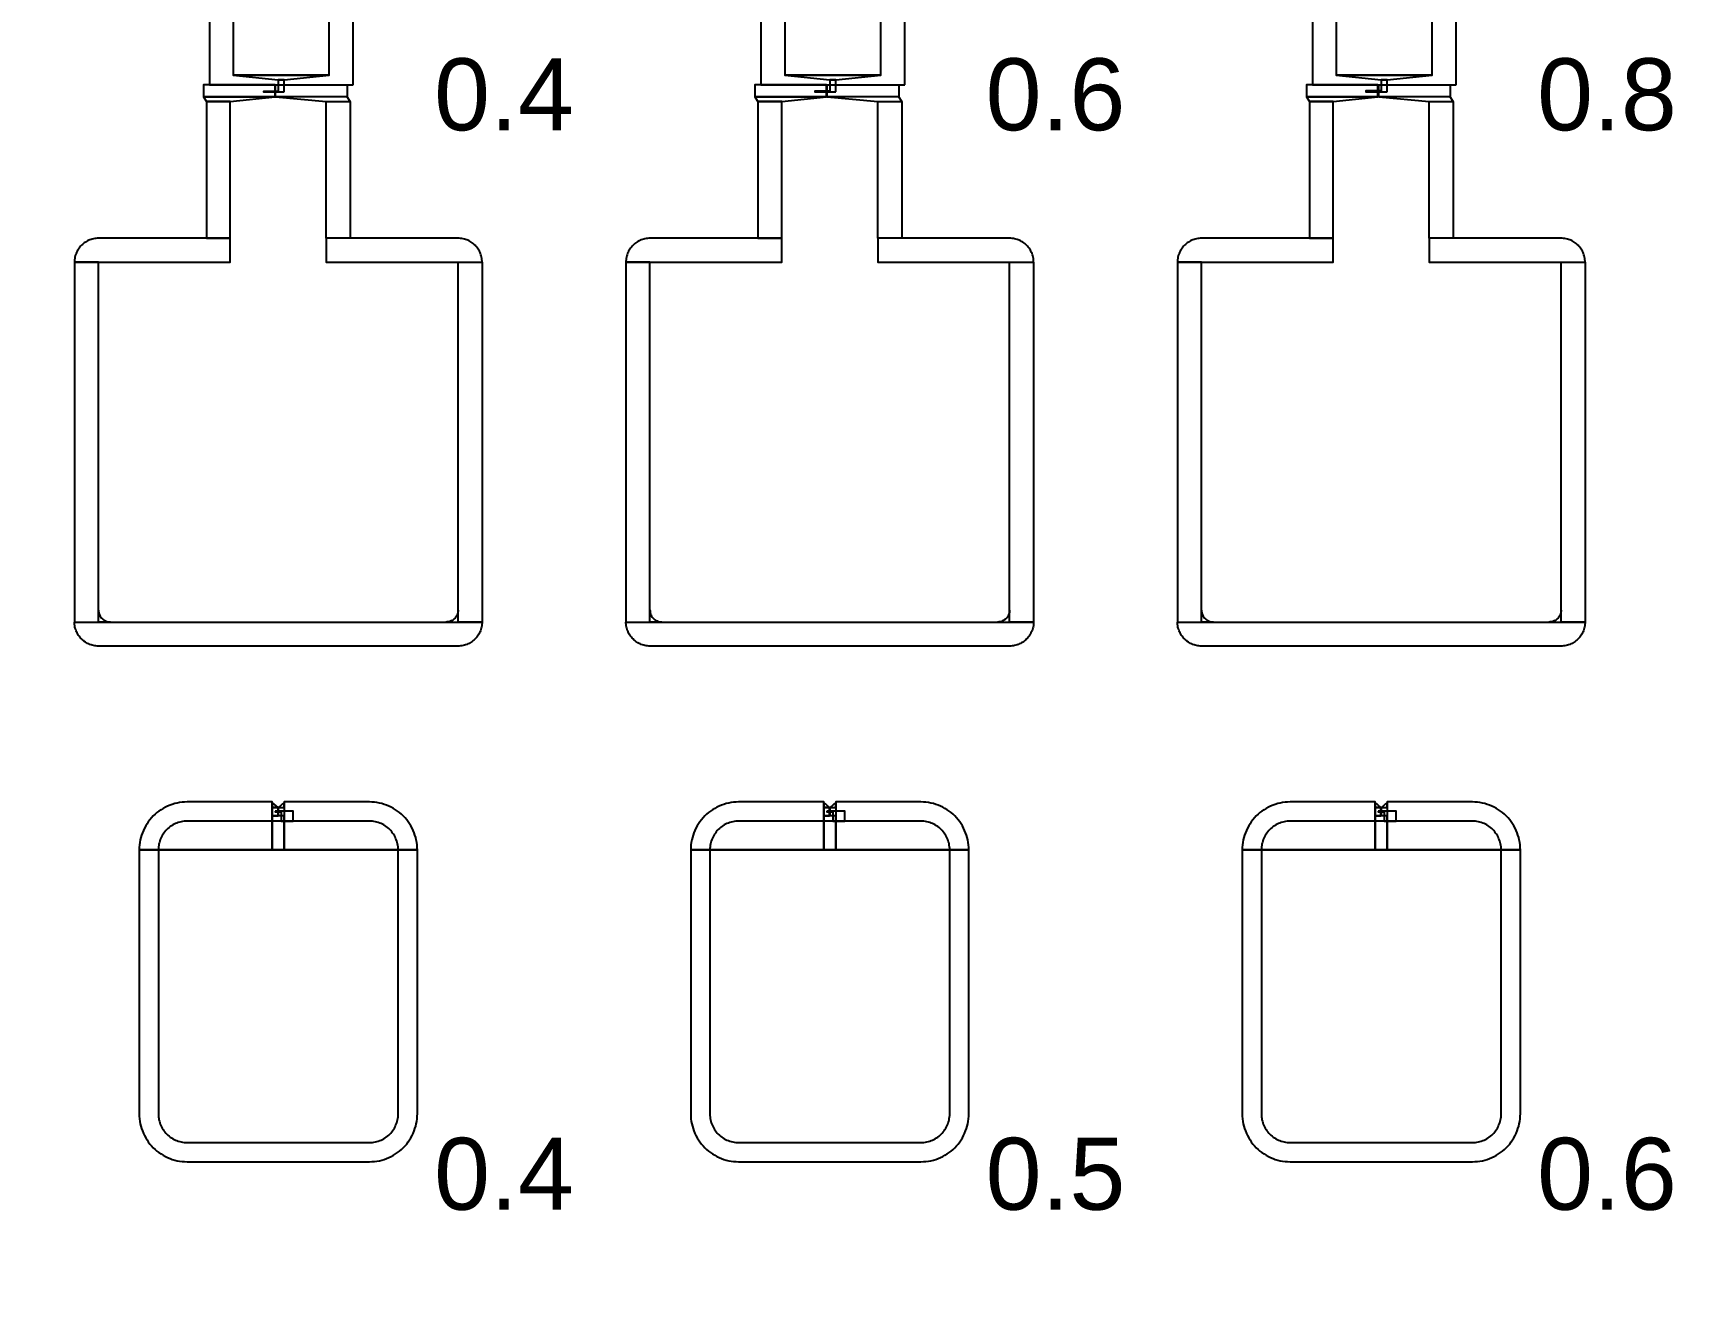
# Model space of a CAD drawing. Extents: x -50000 to 50000, y -50000 to 50000.
# Drawn here: x -25155 to -23784, y 32387 to 33441 of the extents above; entities that cross this region are included whole.
import ezdxf

# ---------------------------------------------------------------- set-up
doc = ezdxf.new("R2010")
doc.units = 0
doc.layers.get('0').update_dxf_attribs({"linetype": 'CONTINUOUS'})
for name, color, linetype in [('BASEMETAL', 4, 'CONTINUOUS'), ('FRAME', 8, 'CONTINUOUS'), ('MARKERS', 2, 'CONTINUOUS'), ('SECONDLAYER', 6, 'CONTINUOUS')]:
    doc.layers.add(name, color=color, linetype=linetype)
doc.styles.get("Standard").update_dxf_attribs({"font": 'arial.ttf'})

# ---------------------------------------------------------------- blocks, each defined once
blk = doc.blocks.new('CHIP_JARRAY')
for points in [[(3812.5, 4498), (3812.5, 4620), (3692.5, 4620), (3692.5, 4498)], [(4272.5, 4498), (4272.5, 4620), (4152.5, 4620), (4152.5, 4498)], [(4732.5, 4498), (4732.5, 4620), (4612.5, 4620), (4612.5, 4498)], [(3747.3, 4488), (3747.3, 4498), (3687.5, 4498), (3687.5, 4488)], [(3747.7, 4488), (3747.7, 4498), (3807.5, 4498), (3807.5, 4488)], [(4207.2, 4488), (4207.2, 4498), (4147.5, 4498), (4147.5, 4488)], [(4207.8, 4488), (4207.8, 4498), (4267.5, 4498), (4267.5, 4488)], [(4667.1, 4488), (4667.1, 4498), (4607.5, 4498), (4607.5, 4488)], [(4667.9, 4488), (4667.9, 4498), (4727.5, 4498), (4727.5, 4488)], [(3710, 4484), (3747.3, 4488), (3687.5, 4488), (3690, 4484)], [(3710, 4370), (3710, 4484), (3690, 4484), (3690, 4370)], [(3810, 4484), (3807.5, 4488), (3747.7, 4488), (3790, 4484)], [(3790, 4370), (3790, 4484), (3810, 4484), (3810, 4370)], [(4170, 4484), (4207.2, 4488), (4147.5, 4488), (4150, 4484)], [(4170, 4370), (4170, 4484), (4150, 4484), (4150, 4370)], [(4270, 4484), (4267.5, 4488), (4207.8, 4488), (4250, 4484)], [(4250, 4370), (4250, 4484), (4270, 4484), (4270, 4370)], [(4630, 4484), (4667.1, 4488), (4607.5, 4488), (4610, 4484)], [(4630, 4370), (4630, 4484), (4610, 4484), (4610, 4370)], [(4730, 4484), (4727.5, 4488), (4667.9, 4488), (4710, 4484)], [(4710, 4370), (4710, 4484), (4730, 4484), (4730, 4370)], [(3645, 4350), (3710, 4350), (3710, 4370), (3600, 4370), (3599, 4370), (3597.9, 4369.9), (3596.9, 4369.8), (3595.8, 4369.6), (3594.8, 4369.3), (3593.8, 4369), (3592.8, 4368.7), (3591.9, 4368.3), (3590.9, 4367.8), (3590, 4367.3), (3589.1, 4366.8), (3588.2, 4366.2), (3587.4, 4365.5), (3586.6, 4364.9), (3585.9, 4364.1), (3585.1, 4363.4), (3584.5, 4362.6), (3583.8, 4361.8), (3583.2, 4360.9), (3582.7, 4360), (3582.2, 4359.1), (3581.7, 4358.1), (3581.3, 4357.2), (3581, 4356.2), (3580.7, 4355.2), (3580.4, 4354.2), (3580.2, 4353.1), (3580.1, 4352.1), (3580, 4351), (3580, 4350), (3580, 4350)], [(3855, 4350), (3920, 4350), (3920, 4350), (3920, 4351), (3919.9, 4352.1), (3919.8, 4353.1), (3919.6, 4354.2), (3919.3, 4355.2), (3919, 4356.2), (3918.7, 4357.2), (3918.3, 4358.1), (3917.8, 4359.1), (3917.3, 4360), (3916.8, 4360.9), (3916.2, 4361.8), (3915.5, 4362.6), (3914.9, 4363.4), (3914.1, 4364.1), (3913.4, 4364.9), (3912.6, 4365.5), (3911.8, 4366.2), (3910.9, 4366.8), (3910, 4367.3), (3909.1, 4367.8), (3908.1, 4368.3), (3907.2, 4368.7), (3906.2, 4369), (3905.2, 4369.3), (3904.2, 4369.6), (3903.1, 4369.8), (3902.1, 4369.9), (3901, 4370), (3900, 4370), (3790, 4370), (3790, 4350)], [(4105, 4350), (4170, 4350), (4170, 4370), (4060, 4370), (4059, 4370), (4057.9, 4369.9), (4056.9, 4369.8), (4055.8, 4369.6), (4054.8, 4369.3), (4053.8, 4369), (4052.8, 4368.7), (4051.9, 4368.3), (4050.9, 4367.8), (4050, 4367.3), (4049.1, 4366.8), (4048.2, 4366.2), (4047.4, 4365.5), (4046.6, 4364.9), (4045.9, 4364.1), (4045.1, 4363.4), (4044.5, 4362.6), (4043.8, 4361.8), (4043.2, 4360.9), (4042.7, 4360), (4042.2, 4359.1), (4041.7, 4358.1), (4041.3, 4357.2), (4041, 4356.2), (4040.7, 4355.2), (4040.4, 4354.2), (4040.2, 4353.1), (4040.1, 4352.1), (4040, 4351), (4040, 4350), (4040, 4350)], [(4315, 4350), (4380, 4350), (4380, 4350), (4380, 4351), (4379.9, 4352.1), (4379.8, 4353.1), (4379.6, 4354.2), (4379.3, 4355.2), (4379, 4356.2), (4378.7, 4357.2), (4378.3, 4358.1), (4377.8, 4359.1), (4377.3, 4360), (4376.8, 4360.9), (4376.2, 4361.8), (4375.5, 4362.6), (4374.9, 4363.4), (4374.1, 4364.1), (4373.4, 4364.9), (4372.6, 4365.5), (4371.8, 4366.2), (4370.9, 4366.8), (4370, 4367.3), (4369.1, 4367.8), (4368.1, 4368.3), (4367.2, 4368.7), (4366.2, 4369), (4365.2, 4369.3), (4364.2, 4369.6), (4363.1, 4369.8), (4362.1, 4369.9), (4361, 4370), (4360, 4370), (4250, 4370), (4250, 4350)], [(4565, 4350), (4630, 4350), (4630, 4370), (4520, 4370), (4519, 4370), (4517.9, 4369.9), (4516.9, 4369.8), (4515.8, 4369.6), (4514.8, 4369.3), (4513.8, 4369), (4512.8, 4368.7), (4511.9, 4368.3), (4510.9, 4367.8), (4510, 4367.3), (4509.1, 4366.8), (4508.2, 4366.2), (4507.4, 4365.5), (4506.6, 4364.9), (4505.9, 4364.1), (4505.1, 4363.4), (4504.5, 4362.6), (4503.8, 4361.8), (4503.2, 4360.9), (4502.7, 4360), (4502.2, 4359.1), (4501.7, 4358.1), (4501.3, 4357.2), (4501, 4356.2), (4500.7, 4355.2), (4500.4, 4354.2), (4500.2, 4353.1), (4500.1, 4352.1), (4500, 4351), (4500, 4350), (4500, 4350)], [(4775, 4350), (4840, 4350), (4840, 4350), (4840, 4351), (4839.9, 4352.1), (4839.8, 4353.1), (4839.6, 4354.2), (4839.3, 4355.2), (4839, 4356.2), (4838.7, 4357.2), (4838.3, 4358.1), (4837.8, 4359.1), (4837.3, 4360), (4836.8, 4360.9), (4836.2, 4361.8), (4835.5, 4362.6), (4834.9, 4363.4), (4834.1, 4364.1), (4833.4, 4364.9), (4832.6, 4365.5), (4831.8, 4366.2), (4830.9, 4366.8), (4830, 4367.3), (4829.1, 4367.8), (4828.1, 4368.3), (4827.2, 4368.7), (4826.2, 4369), (4825.2, 4369.3), (4824.2, 4369.6), (4823.1, 4369.8), (4822.1, 4369.9), (4821, 4370), (4820, 4370), (4710, 4370), (4710, 4350)], [(3600, 4050), (3600, 4350), (3580, 4350), (3580, 4050)], [(3900, 4050), (3900, 4350), (3920, 4350), (3920, 4050)], [(4060, 4050), (4060, 4350), (4040, 4350), (4040, 4050)], [(4360, 4050), (4360, 4350), (4380, 4350), (4380, 4050)], [(4520, 4050), (4520, 4350), (4500, 4350), (4500, 4050)], [(4820, 4050), (4820, 4350), (4840, 4350), (4840, 4050)], [(3600, 4050), (3600, 4060), (3600.1, 4059), (3600.2, 4057.9), (3600.5, 4056.9), (3600.9, 4055.9), (3601.3, 4055), (3601.9, 4054.1), (3602.6, 4053.3), (3603.3, 4052.6), (3604.1, 4051.9), (3605, 4051.3), (3605.9, 4050.9), (3606.9, 4050.5), (3607.9, 4050.2), (3609, 4050.1), (3610, 4050)], [(3900, 4050), (3900, 4060), (3899.9, 4059), (3899.8, 4057.9), (3899.5, 4056.9), (3899.1, 4055.9), (3898.7, 4055), (3898.1, 4054.1), (3897.4, 4053.3), (3896.7, 4052.6), (3895.9, 4051.9), (3895, 4051.3), (3894.1, 4050.9), (3893.1, 4050.5), (3892.1, 4050.2), (3891, 4050.1), (3890, 4050)], [(4060, 4050), (4060, 4060), (4060.1, 4059), (4060.2, 4057.9), (4060.5, 4056.9), (4060.9, 4055.9), (4061.3, 4055), (4061.9, 4054.1), (4062.6, 4053.3), (4063.3, 4052.6), (4064.1, 4051.9), (4065, 4051.3), (4065.9, 4050.9), (4066.9, 4050.5), (4067.9, 4050.2), (4069, 4050.1), (4070, 4050)], [(4360, 4050), (4360, 4060), (4359.9, 4059), (4359.8, 4057.9), (4359.5, 4056.9), (4359.1, 4055.9), (4358.7, 4055), (4358.1, 4054.1), (4357.4, 4053.3), (4356.7, 4052.6), (4355.9, 4051.9), (4355, 4051.3), (4354.1, 4050.9), (4353.1, 4050.5), (4352.1, 4050.2), (4351, 4050.1), (4350, 4050)], [(4520, 4050), (4520, 4060), (4520.1, 4059), (4520.2, 4057.9), (4520.5, 4056.9), (4520.9, 4055.9), (4521.3, 4055), (4521.9, 4054.1), (4522.6, 4053.3), (4523.3, 4052.6), (4524.1, 4051.9), (4525, 4051.3), (4525.9, 4050.9), (4526.9, 4050.5), (4527.9, 4050.2), (4529, 4050.1), (4530, 4050)], [(4820, 4050), (4820, 4060), (4819.9, 4059), (4819.8, 4057.9), (4819.5, 4056.9), (4819.1, 4055.9), (4818.7, 4055), (4818.1, 4054.1), (4817.4, 4053.3), (4816.7, 4052.6), (4815.9, 4051.9), (4815, 4051.3), (4814.1, 4050.9), (4813.1, 4050.5), (4812.1, 4050.2), (4811, 4050.1), (4810, 4050)], [(3750, 4050), (3920, 4050), (3920, 4050), (3920, 4049), (3919.9, 4047.9), (3919.8, 4046.9), (3919.6, 4045.8), (3919.3, 4044.8), (3919, 4043.8), (3918.7, 4042.8), (3918.3, 4041.9), (3917.8, 4040.9), (3917.3, 4040), (3916.8, 4039.1), (3916.2, 4038.2), (3915.5, 4037.4), (3914.9, 4036.6), (3914.1, 4035.9), (3913.4, 4035.1), (3912.6, 4034.5), (3911.8, 4033.8), (3910.9, 4033.2), (3910, 4032.7), (3909.1, 4032.2), (3908.1, 4031.7), (3907.2, 4031.3), (3906.2, 4031), (3905.2, 4030.7), (3904.2, 4030.4), (3903.1, 4030.2), (3902.1, 4030.1), (3901, 4030), (3900, 4030), (3600, 4030), (3599, 4030), (3597.9, 4030.1), (3596.9, 4030.2), (3595.8, 4030.4), (3594.8, 4030.7), (3593.8, 4031), (3592.8, 4031.3), (3591.9, 4031.7), (3590.9, 4032.2), (3590, 4032.7), (3589.1, 4033.2), (3588.2, 4033.8), (3587.4, 4034.5), (3586.6, 4035.1), (3585.9, 4035.9), (3585.1, 4036.6), (3584.5, 4037.4), (3583.8, 4038.2), (3583.2, 4039.1), (3582.7, 4040), (3582.2, 4040.9), (3581.7, 4041.9), (3581.3, 4042.8), (3581, 4043.8), (3580.7, 4044.8), (3580.4, 4045.8), (3580.2, 4046.9), (3580.1, 4047.9), (3580, 4049), (3580, 4050), (3580, 4050)], [(4210, 4050), (4380, 4050), (4380, 4050), (4380, 4049), (4379.9, 4047.9), (4379.8, 4046.9), (4379.6, 4045.8), (4379.3, 4044.8), (4379, 4043.8), (4378.7, 4042.8), (4378.3, 4041.9), (4377.8, 4040.9), (4377.3, 4040), (4376.8, 4039.1), (4376.2, 4038.2), (4375.5, 4037.4), (4374.9, 4036.6), (4374.1, 4035.9), (4373.4, 4035.1), (4372.6, 4034.5), (4371.8, 4033.8), (4370.9, 4033.2), (4370, 4032.7), (4369.1, 4032.2), (4368.1, 4031.7), (4367.2, 4031.3), (4366.2, 4031), (4365.2, 4030.7), (4364.2, 4030.4), (4363.1, 4030.2), (4362.1, 4030.1), (4361, 4030), (4360, 4030), (4060, 4030), (4059, 4030), (4057.9, 4030.1), (4056.9, 4030.2), (4055.8, 4030.4), (4054.8, 4030.7), (4053.8, 4031), (4052.8, 4031.3), (4051.9, 4031.7), (4050.9, 4032.2), (4050, 4032.7), (4049.1, 4033.2), (4048.2, 4033.8), (4047.4, 4034.5), (4046.6, 4035.1), (4045.9, 4035.9), (4045.1, 4036.6), (4044.5, 4037.4), (4043.8, 4038.2), (4043.2, 4039.1), (4042.7, 4040), (4042.2, 4040.9), (4041.7, 4041.9), (4041.3, 4042.8), (4041, 4043.8), (4040.7, 4044.8), (4040.4, 4045.8), (4040.2, 4046.9), (4040.1, 4047.9), (4040, 4049), (4040, 4050), (4040, 4050)], [(4670, 4050), (4840, 4050), (4840, 4050), (4840, 4049), (4839.9, 4047.9), (4839.8, 4046.9), (4839.6, 4045.8), (4839.3, 4044.8), (4839, 4043.8), (4838.7, 4042.8), (4838.3, 4041.9), (4837.8, 4040.9), (4837.3, 4040), (4836.8, 4039.1), (4836.2, 4038.2), (4835.5, 4037.4), (4834.9, 4036.6), (4834.1, 4035.9), (4833.4, 4035.1), (4832.6, 4034.5), (4831.8, 4033.8), (4830.9, 4033.2), (4830, 4032.7), (4829.1, 4032.2), (4828.1, 4031.7), (4827.2, 4031.3), (4826.2, 4031), (4825.2, 4030.7), (4824.2, 4030.4), (4823.1, 4030.2), (4822.1, 4030.1), (4821, 4030), (4820, 4030), (4520, 4030), (4519, 4030), (4517.9, 4030.1), (4516.9, 4030.2), (4515.8, 4030.4), (4514.8, 4030.7), (4513.8, 4031), (4512.8, 4031.3), (4511.9, 4031.7), (4510.9, 4032.2), (4510, 4032.7), (4509.1, 4033.2), (4508.2, 4033.8), (4507.4, 4034.5), (4506.6, 4035.1), (4505.9, 4035.9), (4505.1, 4036.6), (4504.5, 4037.4), (4503.8, 4038.2), (4503.2, 4039.1), (4502.7, 4040), (4502.2, 4040.9), (4501.7, 4041.9), (4501.3, 4042.8), (4501, 4043.8), (4500.7, 4044.8), (4500.4, 4045.8), (4500.2, 4046.9), (4500.1, 4047.9), (4500, 4049), (4500, 4050), (4500, 4050)], [(3689.5, 3860), (3745, 3860), (3745, 3900), (3674, 3900), (3671.9, 3899.9), (3669.8, 3899.8), (3667.7, 3899.5), (3665.7, 3899.1), (3663.6, 3898.6), (3661.6, 3898), (3659.7, 3897.3), (3657.7, 3896.5), (3655.8, 3895.6), (3654, 3894.6), (3652.2, 3893.5), (3650.5, 3892.4), (3648.8, 3891.1), (3647.2, 3889.7), (3645.7, 3888.3), (3644.3, 3886.8), (3642.9, 3885.2), (3641.6, 3883.5), (3640.5, 3881.8), (3639.4, 3880), (3638.4, 3878.2), (3637.5, 3876.3), (3636.7, 3874.3), (3636, 3872.4), (3635.4, 3870.4), (3634.9, 3868.3), (3634.5, 3866.3), (3634.2, 3864.2), (3634.1, 3862.1), (3634, 3860), (3634, 3860)], [(3749.8, 3895.5), (3745, 3899.5), (3745, 3899.5), (3745, 3895.5)], [(3749.8, 3888.5), (3749.8, 3895.5), (3745, 3895.5), (3745, 3888.5)], [(3755, 3895.5), (3755, 3899.5), (3755, 3899.5), (3750.2, 3895.5)], [(3750.2, 3888.5), (3750.2, 3895.5), (3755, 3895.5), (3755, 3888.5)], [(3810.5, 3860), (3866, 3860), (3866, 3860), (3865.9, 3862.1), (3865.8, 3864.2), (3865.5, 3866.3), (3865.1, 3868.3), (3864.6, 3870.4), (3864, 3872.4), (3863.3, 3874.3), (3862.5, 3876.3), (3861.6, 3878.2), (3860.6, 3880), (3859.5, 3881.8), (3858.4, 3883.5), (3857.1, 3885.2), (3855.7, 3886.8), (3854.3, 3888.3), (3852.8, 3889.7), (3851.2, 3891.1), (3849.5, 3892.4), (3847.8, 3893.5), (3846, 3894.6), (3844.2, 3895.6), (3842.3, 3896.5), (3840.3, 3897.3), (3838.4, 3898), (3836.4, 3898.6), (3834.3, 3899.1), (3832.3, 3899.5), (3830.2, 3899.8), (3828.1, 3899.9), (3826, 3900), (3755, 3900), (3755, 3860)], [(4149.5, 3860), (4205, 3860), (4205, 3900), (4134, 3900), (4131.9, 3899.9), (4129.8, 3899.8), (4127.7, 3899.5), (4125.7, 3899.1), (4123.6, 3898.6), (4121.6, 3898), (4119.7, 3897.3), (4117.7, 3896.5), (4115.8, 3895.6), (4114, 3894.6), (4112.2, 3893.5), (4110.5, 3892.4), (4108.8, 3891.1), (4107.2, 3889.7), (4105.7, 3888.3), (4104.3, 3886.8), (4102.9, 3885.2), (4101.6, 3883.5), (4100.5, 3881.8), (4099.4, 3880), (4098.4, 3878.2), (4097.5, 3876.3), (4096.7, 3874.3), (4096, 3872.4), (4095.4, 3870.4), (4094.9, 3868.3), (4094.5, 3866.3), (4094.2, 3864.2), (4094.1, 3862.1), (4094, 3860), (4094, 3860)], [(4209.8, 3895.5), (4205, 3899.5), (4205, 3899.5), (4205, 3895.5)], [(4209.8, 3888.5), (4209.8, 3895.5), (4205, 3895.5), (4205, 3888.5)], [(4215, 3895.5), (4215, 3899.5), (4215, 3899.5), (4210.2, 3895.5)], [(4210.2, 3888.5), (4210.2, 3895.5), (4215, 3895.5), (4215, 3888.5)], [(4270.5, 3860), (4326, 3860), (4326, 3860), (4325.9, 3862.1), (4325.8, 3864.2), (4325.5, 3866.3), (4325.1, 3868.3), (4324.6, 3870.4), (4324, 3872.4), (4323.3, 3874.3), (4322.5, 3876.3), (4321.6, 3878.2), (4320.6, 3880), (4319.5, 3881.8), (4318.4, 3883.5), (4317.1, 3885.2), (4315.7, 3886.8), (4314.3, 3888.3), (4312.8, 3889.7), (4311.2, 3891.1), (4309.5, 3892.4), (4307.8, 3893.5), (4306, 3894.6), (4304.2, 3895.6), (4302.3, 3896.5), (4300.3, 3897.3), (4298.4, 3898), (4296.4, 3898.6), (4294.3, 3899.1), (4292.3, 3899.5), (4290.2, 3899.8), (4288.1, 3899.9), (4286, 3900), (4215, 3900), (4215, 3860)], [(4609.5, 3860), (4665, 3860), (4665, 3900), (4594, 3900), (4591.9, 3899.9), (4589.8, 3899.8), (4587.7, 3899.5), (4585.7, 3899.1), (4583.6, 3898.6), (4581.6, 3898), (4579.7, 3897.3), (4577.7, 3896.5), (4575.8, 3895.6), (4574, 3894.6), (4572.2, 3893.5), (4570.5, 3892.4), (4568.8, 3891.1), (4567.2, 3889.7), (4565.7, 3888.3), (4564.3, 3886.8), (4562.9, 3885.2), (4561.6, 3883.5), (4560.5, 3881.8), (4559.4, 3880), (4558.4, 3878.2), (4557.5, 3876.3), (4556.7, 3874.3), (4556, 3872.4), (4555.4, 3870.4), (4554.9, 3868.3), (4554.5, 3866.3), (4554.2, 3864.2), (4554.1, 3862.1), (4554, 3860), (4554, 3860)], [(4669.7, 3895.5), (4665, 3899.5), (4665, 3899.5), (4665, 3895.5)], [(4669.7, 3888.5), (4669.7, 3895.5), (4665, 3895.5), (4665, 3888.5)], [(4675, 3895.5), (4675, 3899.5), (4675, 3899.5), (4670.3, 3895.5)], [(4670.3, 3888.5), (4670.3, 3895.5), (4675, 3895.5), (4675, 3888.5)], [(4730.5, 3860), (4786, 3860), (4786, 3860), (4785.9, 3862.1), (4785.8, 3864.2), (4785.5, 3866.3), (4785.1, 3868.3), (4784.6, 3870.4), (4784, 3872.4), (4783.3, 3874.3), (4782.5, 3876.3), (4781.6, 3878.2), (4780.6, 3880), (4779.5, 3881.8), (4778.4, 3883.5), (4777.1, 3885.2), (4775.7, 3886.8), (4774.3, 3888.3), (4772.8, 3889.7), (4771.2, 3891.1), (4769.5, 3892.4), (4767.8, 3893.5), (4766, 3894.6), (4764.2, 3895.6), (4762.3, 3896.5), (4760.3, 3897.3), (4758.4, 3898), (4756.4, 3898.6), (4754.3, 3899.1), (4752.3, 3899.5), (4750.2, 3899.8), (4748.1, 3899.9), (4746, 3900), (4675, 3900), (4675, 3860)], [(3755, 3860), (3755, 3888.5), (3745, 3888.5), (3745, 3860)], [(4215, 3860), (4215, 3888.5), (4205, 3888.5), (4205, 3860)], [(4675, 3860), (4675, 3888.5), (4665, 3888.5), (4665, 3860)], [(3750, 3600), (3826, 3600), (3828.1, 3600.1), (3830.2, 3600.2), (3832.3, 3600.5), (3834.3, 3600.9), (3836.4, 3601.4), (3838.4, 3602), (3840.3, 3602.7), (3842.3, 3603.5), (3844.2, 3604.4), (3846, 3605.4), (3847.8, 3606.5), (3849.5, 3607.6), (3851.2, 3608.9), (3852.8, 3610.3), (3854.3, 3611.7), (3855.7, 3613.2), (3857.1, 3614.8), (3858.4, 3616.5), (3859.5, 3618.2), (3860.6, 3620), (3861.6, 3621.8), (3862.5, 3623.7), (3863.3, 3625.7), (3864, 3627.6), (3864.6, 3629.6), (3865.1, 3631.7), (3865.5, 3633.7), (3865.8, 3635.8), (3865.9, 3637.9), (3866, 3640), (3866, 3860), (3634, 3860), (3634, 3640), (3634.1, 3637.9), (3634.2, 3635.8), (3634.5, 3633.7), (3634.9, 3631.7), (3635.4, 3629.6), (3636, 3627.6), (3636.7, 3625.7), (3637.5, 3623.7), (3638.4, 3621.8), (3639.4, 3620), (3640.5, 3618.2), (3641.6, 3616.5), (3642.9, 3614.8), (3644.3, 3613.2), (3645.7, 3611.7), (3647.2, 3610.3), (3648.8, 3608.9), (3650.5, 3607.6), (3652.2, 3606.5), (3654, 3605.4), (3655.8, 3604.4), (3657.7, 3603.5), (3659.7, 3602.7), (3661.6, 3602), (3663.6, 3601.4), (3665.7, 3600.9), (3667.7, 3600.5), (3669.8, 3600.2), (3671.9, 3600.1), (3674, 3600)], [(4210, 3600), (4286, 3600), (4288.1, 3600.1), (4290.2, 3600.2), (4292.3, 3600.5), (4294.3, 3600.9), (4296.4, 3601.4), (4298.4, 3602), (4300.3, 3602.7), (4302.3, 3603.5), (4304.2, 3604.4), (4306, 3605.4), (4307.8, 3606.5), (4309.5, 3607.6), (4311.2, 3608.9), (4312.8, 3610.3), (4314.3, 3611.7), (4315.7, 3613.2), (4317.1, 3614.8), (4318.4, 3616.5), (4319.5, 3618.2), (4320.6, 3620), (4321.6, 3621.8), (4322.5, 3623.7), (4323.3, 3625.7), (4324, 3627.6), (4324.6, 3629.6), (4325.1, 3631.7), (4325.5, 3633.7), (4325.8, 3635.8), (4325.9, 3637.9), (4326, 3640), (4326, 3860), (4094, 3860), (4094, 3640), (4094.1, 3637.9), (4094.2, 3635.8), (4094.5, 3633.7), (4094.9, 3631.7), (4095.4, 3629.6), (4096, 3627.6), (4096.7, 3625.7), (4097.5, 3623.7), (4098.4, 3621.8), (4099.4, 3620), (4100.5, 3618.2), (4101.6, 3616.5), (4102.9, 3614.8), (4104.3, 3613.2), (4105.7, 3611.7), (4107.2, 3610.3), (4108.8, 3608.9), (4110.5, 3607.6), (4112.2, 3606.5), (4114, 3605.4), (4115.8, 3604.4), (4117.7, 3603.5), (4119.7, 3602.7), (4121.6, 3602), (4123.6, 3601.4), (4125.7, 3600.9), (4127.7, 3600.5), (4129.8, 3600.2), (4131.9, 3600.1), (4134, 3600)], [(4670, 3600), (4746, 3600), (4748.1, 3600.1), (4750.2, 3600.2), (4752.3, 3600.5), (4754.3, 3600.9), (4756.4, 3601.4), (4758.4, 3602), (4760.3, 3602.7), (4762.3, 3603.5), (4764.2, 3604.4), (4766, 3605.4), (4767.8, 3606.5), (4769.5, 3607.6), (4771.2, 3608.9), (4772.8, 3610.3), (4774.3, 3611.7), (4775.7, 3613.2), (4777.1, 3614.8), (4778.4, 3616.5), (4779.5, 3618.2), (4780.6, 3620), (4781.6, 3621.8), (4782.5, 3623.7), (4783.3, 3625.7), (4784, 3627.6), (4784.6, 3629.6), (4785.1, 3631.7), (4785.5, 3633.7), (4785.8, 3635.8), (4785.9, 3637.9), (4786, 3640), (4786, 3860), (4554, 3860), (4554, 3640), (4554.1, 3637.9), (4554.2, 3635.8), (4554.5, 3633.7), (4554.9, 3631.7), (4555.4, 3629.6), (4556, 3627.6), (4556.7, 3625.7), (4557.5, 3623.7), (4558.4, 3621.8), (4559.4, 3620), (4560.5, 3618.2), (4561.6, 3616.5), (4562.9, 3614.8), (4564.3, 3613.2), (4565.7, 3611.7), (4567.2, 3610.3), (4568.8, 3608.9), (4570.5, 3607.6), (4572.2, 3606.5), (4574, 3605.4), (4575.8, 3604.4), (4577.7, 3603.5), (4579.7, 3602.7), (4581.6, 3602), (4583.6, 3601.4), (4585.7, 3600.9), (4587.7, 3600.5), (4589.8, 3600.2), (4591.9, 3600.1), (4594, 3600)]]:
    blk.add_lwpolyline(points, close=True)
at = {"layer": 'SECONDLAYER'}
for points in [[(3792.5, 4506), (3792.5, 4640), (3712.5, 4640), (3712.5, 4506)], [(4252.5, 4506), (4252.5, 4640), (4172.5, 4640), (4172.5, 4506)], [(4712.5, 4506), (4712.5, 4640), (4632.5, 4640), (4632.5, 4506)], [(3755, 4502), (3792.5, 4506), (3712.5, 4506), (3750, 4502)], [(3755, 4492), (3755, 4502), (3750, 4502), (3750, 4492)], [(4215, 4502), (4252.5, 4506), (4172.5, 4506), (4210, 4502)], [(4215, 4492), (4215, 4502), (4210, 4502), (4210, 4492)], [(4675, 4502), (4712.5, 4506), (4632.5, 4506), (4670, 4502)], [(4675, 4492), (4675, 4502), (4670, 4502), (4670, 4492)], [(3747.3, 4492), (3747.3, 4492.4), (3737.6, 4492.4), (3737.6, 4492)], [(3747.7, 4492), (3747.7, 4492.4), (3747.3, 4492.4), (3747.3, 4492)], [(3750, 4492), (3750, 4492.4), (3747.7, 4492.4), (3747.7, 4492)], [(4207.2, 4492), (4207.2, 4492.6), (4197.4, 4492.6), (4197.4, 4492)], [(4207.8, 4492), (4207.8, 4492.6), (4207.2, 4492.6), (4207.2, 4492)], [(4210, 4492), (4210, 4492.6), (4207.8, 4492.6), (4207.8, 4492)], [(4667.1, 4492), (4667.1, 4492.8), (4657.2, 4492.8), (4657.2, 4492)], [(4667.9, 4492), (4667.9, 4492.8), (4667.1, 4492.8), (4667.1, 4492)], [(4670, 4492), (4670, 4492.8), (4667.9, 4492.8), (4667.9, 4492)], [(3750, 3884), (3674, 3884), (3672.7, 3884), (3671.5, 3883.9), (3670.2, 3883.7), (3669, 3883.5), (3667.8, 3883.2), (3666.6, 3882.8), (3665.4, 3882.4), (3664.2, 3881.9), (3663.1, 3881.4), (3662, 3880.8), (3660.9, 3880.1), (3659.9, 3879.4), (3658.9, 3878.7), (3657.9, 3877.8), (3657, 3877), (3656.2, 3876.1), (3655.3, 3875.1), (3654.6, 3874.1), (3653.9, 3873.1), (3653.2, 3872), (3652.6, 3870.9), (3652.1, 3869.8), (3651.6, 3868.6), (3651.2, 3867.4), (3650.8, 3866.2), (3650.5, 3865), (3650.3, 3863.8), (3650.1, 3862.5), (3650, 3861.3), (3650, 3860), (3650, 3640), (3650, 3638.7), (3650.1, 3637.5), (3650.3, 3636.2), (3650.5, 3635), (3650.8, 3633.8), (3651.2, 3632.6), (3651.6, 3631.4), (3652.1, 3630.2), (3652.6, 3629.1), (3653.2, 3628), (3653.9, 3626.9), (3654.6, 3625.9), (3655.3, 3624.9), (3656.2, 3623.9), (3657, 3623), (3657.9, 3622.2), (3658.9, 3621.3), (3659.9, 3620.6), (3660.9, 3619.9), (3662, 3619.2), (3663.1, 3618.6), (3664.2, 3618.1), (3665.4, 3617.6), (3666.6, 3617.2), (3667.8, 3616.8), (3669, 3616.5), (3670.2, 3616.3), (3671.5, 3616.1), (3672.7, 3616), (3674, 3616), (3826, 3616), (3827.3, 3616), (3828.5, 3616.1), (3829.8, 3616.3), (3831, 3616.5), (3832.2, 3616.8), (3833.4, 3617.2), (3834.6, 3617.6), (3835.8, 3618.1), (3836.9, 3618.6), (3838, 3619.2), (3839.1, 3619.9), (3840.1, 3620.6), (3841.1, 3621.3), (3842.1, 3622.2), (3843, 3623), (3843.8, 3623.9), (3844.7, 3624.9), (3845.4, 3625.9), (3846.1, 3626.9), (3846.8, 3628), (3847.4, 3629.1), (3847.9, 3630.2), (3848.4, 3631.4), (3848.8, 3632.6), (3849.2, 3633.8), (3849.5, 3635), (3849.7, 3636.2), (3849.9, 3637.5), (3850, 3638.7), (3850, 3640), (3850, 3860), (3850, 3861.3), (3849.9, 3862.5), (3849.7, 3863.8), (3849.5, 3865), (3849.2, 3866.2), (3848.8, 3867.4), (3848.4, 3868.6), (3847.9, 3869.8), (3847.4, 3870.9), (3846.8, 3872), (3846.1, 3873.1), (3845.4, 3874.1), (3844.7, 3875.1), (3843.8, 3876.1), (3843, 3877), (3842.1, 3877.8), (3841.1, 3878.7), (3840.1, 3879.4), (3839.1, 3880.1), (3838, 3880.8), (3836.9, 3881.4), (3835.8, 3881.9), (3834.6, 3882.4), (3833.4, 3882.8), (3832.2, 3883.2), (3831, 3883.5), (3829.8, 3883.7), (3828.5, 3883.9), (3827.3, 3884), (3826, 3884)], [(3747.5, 3892.3), (3747.5, 3891.7), (3749.8, 3891.7), (3749.8, 3892.3)], [(3749.8, 3892.3), (3749.8, 3891.7), (3750.2, 3891.7), (3750.2, 3892.3)], [(3750.2, 3892.3), (3750.2, 3891.7), (3752.5, 3891.7), (3752.5, 3892.3)], [(3752.5, 3892.3), (3752.5, 3884), (3762.5, 3884), (3762.5, 3892.3)], [(4210, 3884), (4134, 3884), (4132.7, 3884), (4131.5, 3883.9), (4130.2, 3883.7), (4129, 3883.5), (4127.8, 3883.2), (4126.6, 3882.8), (4125.4, 3882.4), (4124.2, 3881.9), (4123.1, 3881.4), (4122, 3880.8), (4120.9, 3880.1), (4119.9, 3879.4), (4118.9, 3878.7), (4117.9, 3877.8), (4117, 3877), (4116.2, 3876.1), (4115.3, 3875.1), (4114.6, 3874.1), (4113.9, 3873.1), (4113.2, 3872), (4112.6, 3870.9), (4112.1, 3869.8), (4111.6, 3868.6), (4111.2, 3867.4), (4110.8, 3866.2), (4110.5, 3865), (4110.3, 3863.8), (4110.1, 3862.5), (4110, 3861.3), (4110, 3860), (4110, 3640), (4110, 3638.7), (4110.1, 3637.5), (4110.3, 3636.2), (4110.5, 3635), (4110.8, 3633.8), (4111.2, 3632.6), (4111.6, 3631.4), (4112.1, 3630.2), (4112.6, 3629.1), (4113.2, 3628), (4113.9, 3626.9), (4114.6, 3625.9), (4115.3, 3624.9), (4116.2, 3623.9), (4117, 3623), (4117.9, 3622.2), (4118.9, 3621.3), (4119.9, 3620.6), (4120.9, 3619.9), (4122, 3619.2), (4123.1, 3618.6), (4124.2, 3618.1), (4125.4, 3617.6), (4126.6, 3617.2), (4127.8, 3616.8), (4129, 3616.5), (4130.2, 3616.3), (4131.5, 3616.1), (4132.7, 3616), (4134, 3616), (4286, 3616), (4287.3, 3616), (4288.5, 3616.1), (4289.8, 3616.3), (4291, 3616.5), (4292.2, 3616.8), (4293.4, 3617.2), (4294.6, 3617.6), (4295.8, 3618.1), (4296.9, 3618.6), (4298, 3619.2), (4299.1, 3619.9), (4300.1, 3620.6), (4301.1, 3621.3), (4302.1, 3622.2), (4303, 3623), (4303.8, 3623.9), (4304.7, 3624.9), (4305.4, 3625.9), (4306.1, 3626.9), (4306.8, 3628), (4307.4, 3629.1), (4307.9, 3630.2), (4308.4, 3631.4), (4308.8, 3632.6), (4309.2, 3633.8), (4309.5, 3635), (4309.7, 3636.2), (4309.9, 3637.5), (4310, 3638.7), (4310, 3640), (4310, 3860), (4310, 3861.3), (4309.9, 3862.5), (4309.7, 3863.8), (4309.5, 3865), (4309.2, 3866.2), (4308.8, 3867.4), (4308.4, 3868.6), (4307.9, 3869.8), (4307.4, 3870.9), (4306.8, 3872), (4306.1, 3873.1), (4305.4, 3874.1), (4304.7, 3875.1), (4303.8, 3876.1), (4303, 3877), (4302.1, 3877.8), (4301.1, 3878.7), (4300.1, 3879.4), (4299.1, 3880.1), (4298, 3880.8), (4296.9, 3881.4), (4295.8, 3881.9), (4294.6, 3882.4), (4293.4, 3882.8), (4292.2, 3883.2), (4291, 3883.5), (4289.8, 3883.7), (4288.5, 3883.9), (4287.3, 3884), (4286, 3884)], [(4207.5, 3892.3), (4207.5, 3891.7), (4209.8, 3891.7), (4209.8, 3892.3)], [(4209.8, 3892.3), (4209.8, 3891.7), (4210.2, 3891.7), (4210.2, 3892.3)], [(4210.2, 3892.3), (4210.2, 3891.7), (4212.5, 3891.7), (4212.5, 3892.3)], [(4212.5, 3892.3), (4212.5, 3884), (4222.5, 3884), (4222.5, 3892.3)], [(4670, 3884), (4594, 3884), (4592.7, 3884), (4591.5, 3883.9), (4590.2, 3883.7), (4589, 3883.5), (4587.8, 3883.2), (4586.6, 3882.8), (4585.4, 3882.4), (4584.2, 3881.9), (4583.1, 3881.4), (4582, 3880.8), (4580.9, 3880.1), (4579.9, 3879.4), (4578.9, 3878.7), (4577.9, 3877.8), (4577, 3877), (4576.2, 3876.1), (4575.3, 3875.1), (4574.6, 3874.1), (4573.9, 3873.1), (4573.2, 3872), (4572.6, 3870.9), (4572.1, 3869.8), (4571.6, 3868.6), (4571.2, 3867.4), (4570.8, 3866.2), (4570.5, 3865), (4570.3, 3863.8), (4570.1, 3862.5), (4570, 3861.3), (4570, 3860), (4570, 3640), (4570, 3638.7), (4570.1, 3637.5), (4570.3, 3636.2), (4570.5, 3635), (4570.8, 3633.8), (4571.2, 3632.6), (4571.6, 3631.4), (4572.1, 3630.2), (4572.6, 3629.1), (4573.2, 3628), (4573.9, 3626.9), (4574.6, 3625.9), (4575.3, 3624.9), (4576.2, 3623.9), (4577, 3623), (4577.9, 3622.2), (4578.9, 3621.3), (4579.9, 3620.6), (4580.9, 3619.9), (4582, 3619.2), (4583.1, 3618.6), (4584.2, 3618.1), (4585.4, 3617.6), (4586.6, 3617.2), (4587.8, 3616.8), (4589, 3616.5), (4590.2, 3616.3), (4591.5, 3616.1), (4592.7, 3616), (4594, 3616), (4746, 3616), (4747.3, 3616), (4748.5, 3616.1), (4749.8, 3616.3), (4751, 3616.5), (4752.2, 3616.8), (4753.4, 3617.2), (4754.6, 3617.6), (4755.8, 3618.1), (4756.9, 3618.6), (4758, 3619.2), (4759.1, 3619.9), (4760.1, 3620.6), (4761.1, 3621.3), (4762.1, 3622.2), (4763, 3623), (4763.8, 3623.9), (4764.7, 3624.9), (4765.4, 3625.9), (4766.1, 3626.9), (4766.8, 3628), (4767.4, 3629.1), (4767.9, 3630.2), (4768.4, 3631.4), (4768.8, 3632.6), (4769.2, 3633.8), (4769.5, 3635), (4769.7, 3636.2), (4769.9, 3637.5), (4770, 3638.7), (4770, 3640), (4770, 3860), (4770, 3861.3), (4769.9, 3862.5), (4769.7, 3863.8), (4769.5, 3865), (4769.2, 3866.2), (4768.8, 3867.4), (4768.4, 3868.6), (4767.9, 3869.8), (4767.4, 3870.9), (4766.8, 3872), (4766.1, 3873.1), (4765.4, 3874.1), (4764.7, 3875.1), (4763.8, 3876.1), (4763, 3877), (4762.1, 3877.8), (4761.1, 3878.7), (4760.1, 3879.4), (4759.1, 3880.1), (4758, 3880.8), (4756.9, 3881.4), (4755.8, 3881.9), (4754.6, 3882.4), (4753.4, 3882.8), (4752.2, 3883.2), (4751, 3883.5), (4749.8, 3883.7), (4748.5, 3883.9), (4747.3, 3884), (4746, 3884)], [(4667.5, 3892.3), (4667.5, 3891.7), (4669.7, 3891.7), (4669.7, 3892.3)], [(4669.7, 3892.3), (4669.7, 3891.7), (4670.3, 3891.7), (4670.3, 3892.3)], [(4670.3, 3892.3), (4670.3, 3891.7), (4672.5, 3891.7), (4672.5, 3892.3)], [(4672.5, 3892.3), (4672.5, 3884), (4682.5, 3884), (4682.5, 3892.3)]]:
    blk.add_lwpolyline(points, close=True, dxfattribs=at)
at = {"layer": 'MARKERS'}
for s, p in [('0.4', (3880, 4460)), ('0.6', (4340, 4460)), ('0.8', (4800, 4460)), ('0.4', (3880, 3560)), ('0.5', (4340, 3560)), ('0.6', (4800, 3560))]:
    blk.add_text(s, height=60, dxfattribs=at).set_placement(p)

msp = doc.modelspace()

# ---------------------------------------------------------------- linework, layer by layer
at = {"layer": 'FRAME'}
for radius in [50000, 49500]:
    msp.add_circle((0, 0), radius, dxfattribs=at)

# ---------------------------------------------------------------- block references
at = {"layer": 'BASEMETAL'}
msp.add_blockref('CHIP_JARRAY', (-28700, 28900), dxfattribs=at)

doc.saveas('drawing.dxf')
